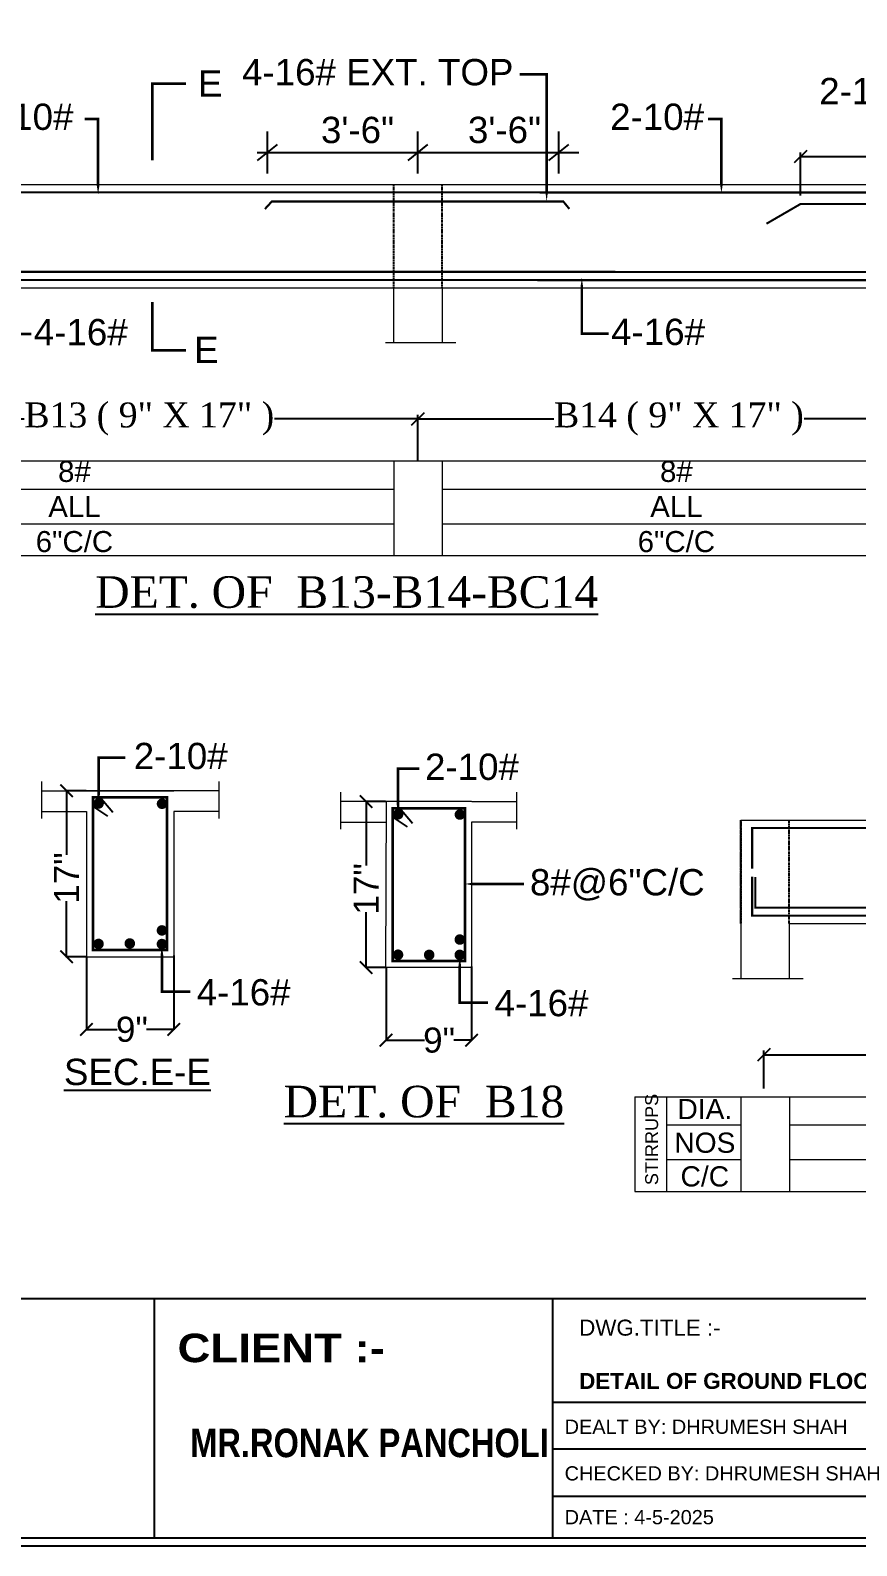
# Model space of a CAD drawing. Header units: millimetres. Extents: x 56222 to 120458, y -162468 to -121287.
# Drawn here: x 119548.5 to 119746.2, y -160497.8 to -160135.3 of the extents above; entities that cross this region are included whole.
import ezdxf

# ---------------------------------------------------------------- set-up
doc = ezdxf.new("R2010")
doc.units = ezdxf.units.MM
doc.header["$MEASUREMENT"] = 0
doc.header["$PDMODE"] = 35
doc.linetypes.add('DASHED2', pattern=[0.375, 0.25, -0.125])
doc.layers.get('Defpoints').update_dxf_attribs({"color": 220})
doc.layers.add('BASE', color=2, linetype='Continuous')
for name, color, linetype, lineweight in [('BM', 7, 'Continuous', 18), ('DIMENSION', 86, 'Continuous', 25), ('STEEL', 181, 'Continuous', 25), ('STR.TEXT.', 1, 'Continuous', 25), ('wall', 7, 'Continuous', 30)]:
    doc.layers.add(name, color=color, linetype=linetype, lineweight=lineweight)
doc.styles.add('Dime _ Feet only', font='arial.ttf', dxfattribs={"height": 0.23})
doc.styles.add('KIRAN', font='times.ttf')
doc.styles.add('S1', font='times.ttf', dxfattribs={"height": 6.5})
doc.styles.add('style2', font='arial.ttf', dxfattribs={"height": 6})
doc.styles.add('VINAY', font='swiss.ttf')
doc.linetypes.add('ZIGZAG', pattern='A,0.0001,-0.2,[131,ltypeshp.shx,S=0.2,R=0,X=-0.2,Y=0],-0.4,[131,ltypeshp.shx,S=0.2,R=180,X=0.2,Y=0],-0.2', length=0.8001)
doc.dimstyles.new('Dime _ Feet only', dxfattribs={"dimtxt": 0.23, "dimasz": 0.1, "dimexe": 0.1, "dimexo": 0.1, "dimgap": 0.06, "dimtad": 0, "dimlfac": 39.375, "dimrnd": 1, "dimzin": 1, "dimdsep": 46, "dimlunit": 4, "dimtxsty": 'Dime _ Feet only', "dimblk": 'ARCHTICK', "dimcen": 0, "dimdle": 0.1, "dimclrd": 256, "dimclre": 256, "dimazin": 0, "dimtfac": 1, "dimtofl": 0, "dimtmove": 0, "dimatfit": 3, "dimldrblk": 'ARCHTICK', "dimfxl": 4.5, "dimfrac": 1, "dimtolj": 1, "dimtzin": 0, "dimarcsym": 1})
doc.dimstyles.new('KIRAN', dxfattribs={"dimtxt": 4, "dimasz": 3, "dimexe": 1, "dimexo": 2, "dimgap": 1, "dimtad": 0, "dimdec": 1, "dimzin": 0, "dimdsep": 46, "dimlunit": 4, "dimtxsty": 'KIRAN', "dimblk": 'OBLIQUE', "dimcen": 6, "dimclrd": 11, "dimclre": 11, "dimclrt": 6, "dimadec": 0, "dimazin": 0, "dimtfac": 1, "dimtdec": 1, "dimtofl": 0, "dimtmove": 0, "dimatfit": 3, "dimfxl": 1, "dimtolj": 1, "dimtzin": 0, "dimarcsym": 0})

# ---------------------------------------------------------------- blocks, each defined once
blk = doc.blocks.new('_Oblique')
at = {"layer": 'wall', "color": 0, "lineweight": -2}
blk.add_line((-0.5, -0.5), (0.5, 0.5), dxfattribs=at)
blk = doc.blocks.new('*D444')
at = {"layer": 'Defpoints', "color": 0, "transparency": 16777216}
for p in [(119641.18, -160228.29), (119512.67, -160238.31), (119641.18, -160240.24)]:
    blk.add_point(p, dxfattribs=at)
at = {"layer": 'STEEL', "color": 11, "lineweight": -2, "transparency": 16777216}
for p, q in [((119512.67, -160236.31), (119512.67, -160227.29)), ((119512.67, -160228.29), (119546.96, -160228.29)), ((119641.18, -160228.29), (119606.89, -160228.29)), ((119641.18, -160238.24), (119641.18, -160227.29))]:
    blk.add_line(p, q, dxfattribs=at)
at = {"layer": 'STEEL', "color": 11, "lineweight": -2, "transparency": 16777216, "xscale": 3, "yscale": 3, "zscale": 3, "rotation": 180}
blk.add_blockref('_Oblique', (119512.67, -160228.29), dxfattribs=at)
at = {"layer": 'STEEL', "color": 11, "lineweight": -2, "transparency": 16777216, "xscale": 3, "yscale": 3, "zscale": 3}
blk.add_blockref('_Oblique', (119641.18, -160228.29), dxfattribs=at)
at = {"layer": 'STEEL', "color": 6, "lineweight": 25, "transparency": 16777216, "insert": (119576.93, -160228.29), "char_height": 6, "attachment_point": 5, "style": 'KIRAN'}
blk.add_mtext('\\A1;{\\H0.9962x;B13 ( 9" X 17" ) }', dxfattribs=at)
blk = doc.blocks.new('*D445')
at = {"layer": 'Defpoints', "color": 0, "transparency": 16777216}
for p in [(119641.18, -160228.29), (119641.18, -160240.24), (119766.17, -160240.31)]:
    blk.add_point(p, dxfattribs=at)
at = {"layer": 'STEEL', "color": 11, "lineweight": -2, "transparency": 16777216}
for p, q in [((119641.18, -160238.24), (119641.18, -160227.29)), ((119641.18, -160228.29), (119673.71, -160228.29)), ((119766.17, -160228.29), (119733.64, -160228.29)), ((119766.17, -160238.31), (119766.17, -160227.29))]:
    blk.add_line(p, q, dxfattribs=at)
at = {"layer": 'STEEL', "color": 11, "lineweight": -2, "transparency": 16777216, "xscale": 3, "yscale": 3, "zscale": 3, "rotation": 180}
blk.add_blockref('_Oblique', (119641.18, -160228.29), dxfattribs=at)
at = {"layer": 'STEEL', "color": 11, "lineweight": -2, "transparency": 16777216, "xscale": 3, "yscale": 3, "zscale": 3}
blk.add_blockref('_Oblique', (119766.17, -160228.29), dxfattribs=at)
at = {"layer": 'STEEL', "color": 6, "lineweight": 25, "transparency": 16777216, "insert": (119703.68, -160228.29), "char_height": 6, "attachment_point": 5, "style": 'KIRAN'}
blk.add_mtext('\\A1;{\\H0.9962x;B14 ( 9" X 17" ) }', dxfattribs=at)
blk = doc.blocks.new('*D447')
at = {"layer": 'Defpoints', "color": 0, "transparency": 16777216}
for p in [(119732.78, -160165.54), (119816.57, -160174.33), (119732.78, -160176.86)]:
    blk.add_point(p, dxfattribs=at)
at = {"layer": 'STEEL', "color": 11, "lineweight": -2, "transparency": 16777216}
for p, q in [((119732.78, -160174.86), (119732.78, -160164.54)), ((119732.78, -160165.54), (119765.65, -160165.54)), ((119816.57, -160165.54), (119783.69, -160165.54)), ((119816.57, -160172.33), (119816.57, -160164.54))]:
    blk.add_line(p, q, dxfattribs=at)
at = {"layer": 'STEEL', "color": 11, "lineweight": -2, "transparency": 16777216, "xscale": 3, "yscale": 3, "zscale": 3, "rotation": 180}
blk.add_blockref('_Oblique', (119732.78, -160165.54), dxfattribs=at)
at = {"layer": 'STEEL', "color": 11, "lineweight": -2, "transparency": 16777216, "xscale": 3, "yscale": 3, "zscale": 3}
blk.add_blockref('_Oblique', (119816.57, -160165.54), dxfattribs=at)
at = {"layer": 'STEEL', "color": 6, "lineweight": 25, "transparency": 16777216, "insert": (119774.67, -160165.54), "char_height": 6, "attachment_point": 5, "style": 'KIRAN'}
blk.add_mtext('\\A1;{\\H0.9962x;7\'-6"}', dxfattribs=at)
blk = doc.blocks.new('_ArchTick')
at = {"color": 0, "linetype": 'ByBlock', "const_width": 0.15}
blk.add_lwpolyline([(-0.5, -0.5), (0.5, 0.5)], dxfattribs=at)
blk = doc.blocks.new('*D459')
at = {"layer": 'Defpoints', "color": 0, "transparency": 16777216}
for p in [(119561.91, -160317.24), (119557.13, -160356.91), (119561.91, -160356.91)]:
    blk.add_point(p, dxfattribs=at)
at = {"layer": 'DIMENSION', "lineweight": -2, "transparency": 16777216}
for p, q in [((119561.81, -160317.24), (119557.03, -160317.24)), ((119557.13, -160317.14), (119557.13, -160332.54)), ((119557.13, -160357.01), (119557.13, -160343.66)), ((119561.81, -160356.91), (119557.03, -160356.91))]:
    blk.add_line(p, q, dxfattribs=at)
at = {"layer": 'DIMENSION', "lineweight": -2, "transparency": 16777216, "xscale": 3, "yscale": 3, "zscale": 3}
for p, rotation in [((119557.13, -160317.24), 90), ((119557.13, -160356.91), 270)]:
    blk.add_blockref('_ArchTick', p, dxfattribs=dict(at, rotation=rotation))
at = {"layer": 'DIMENSION', "color": 0, "transparency": 16777216, "insert": (119557.13, -160338.1), "char_height": 0.23, "attachment_point": 5, "rotation": 90, "style": 'Dime _ Feet only'}
blk.add_mtext('\\A1;{\\H26.09x;17"}', dxfattribs=at)
blk = doc.blocks.new('*D460')
at = {"layer": 'Defpoints', "color": 0, "transparency": 16777216}
for p in [(119561.91, -160356.91), (119582.77, -160356.55), (119582.77, -160374.31)]:
    blk.add_point(p, dxfattribs=at)
at = {"layer": 'DIMENSION', "lineweight": -2, "transparency": 16777216}
for p, q in [((119561.91, -160357.01), (119561.91, -160374.41)), ((119582.77, -160356.65), (119582.77, -160374.41)), ((119561.81, -160374.31), (119569.26, -160374.31)), ((119582.87, -160374.31), (119576.28, -160374.31))]:
    blk.add_line(p, q, dxfattribs=at)
at = {"layer": 'DIMENSION', "lineweight": -2, "transparency": 16777216, "xscale": 3, "yscale": 3, "zscale": 3, "rotation": 180}
blk.add_blockref('_ArchTick', (119561.91, -160374.31), dxfattribs=at)
at = {"layer": 'DIMENSION', "lineweight": -2, "transparency": 16777216, "xscale": 3, "yscale": 3, "zscale": 3}
blk.add_blockref('_ArchTick', (119582.77, -160374.31), dxfattribs=at)
at = {"layer": 'DIMENSION', "color": 0, "transparency": 16777216, "insert": (119572.77, -160374.31), "char_height": 0.23, "attachment_point": 5, "style": 'Dime _ Feet only'}
blk.add_mtext('\\A1;{\\H26.09x;9"}', dxfattribs=at)
blk = doc.blocks.new('*D461')
at = {"layer": 'Defpoints', "color": 0, "transparency": 16777216}
for p in [(119633.59, -160319.83), (119628.81, -160359.49), (119633.59, -160359.49)]:
    blk.add_point(p, dxfattribs=at)
at = {"layer": 'DIMENSION', "lineweight": -2, "transparency": 16777216}
for p, q in [((119633.49, -160319.83), (119628.71, -160319.83)), ((119628.81, -160319.73), (119628.81, -160335.13)), ((119628.81, -160359.59), (119628.81, -160346.24)), ((119633.49, -160359.49), (119628.71, -160359.49))]:
    blk.add_line(p, q, dxfattribs=at)
at = {"layer": 'DIMENSION', "lineweight": -2, "transparency": 16777216, "xscale": 3, "yscale": 3, "zscale": 3}
for p, rotation in [((119628.81, -160319.83), 90), ((119628.81, -160359.49), 270)]:
    blk.add_blockref('_ArchTick', p, dxfattribs=dict(at, rotation=rotation))
at = {"layer": 'DIMENSION', "color": 0, "transparency": 16777216, "insert": (119628.81, -160340.69), "char_height": 0.23, "attachment_point": 5, "rotation": 90, "style": 'Dime _ Feet only'}
blk.add_mtext('\\A1;{\\H26.09x;17"}', dxfattribs=at)
blk = doc.blocks.new('*D462')
at = {"layer": 'Defpoints', "color": 0, "transparency": 16777216}
for p in [(119633.59, -160359.5), (119654.05, -160359.14), (119654.05, -160376.9)]:
    blk.add_point(p, dxfattribs=at)
at = {"layer": 'DIMENSION', "lineweight": -2, "transparency": 16777216}
for p, q in [((119633.59, -160359.6), (119633.59, -160377)), ((119654.05, -160359.24), (119654.05, -160377)), ((119633.49, -160376.9), (119642.77, -160376.9)), ((119654.15, -160376.9), (119649.79, -160376.9))]:
    blk.add_line(p, q, dxfattribs=at)
at = {"layer": 'DIMENSION', "lineweight": -2, "transparency": 16777216, "xscale": 3, "yscale": 3, "zscale": 3, "rotation": 180}
blk.add_blockref('_ArchTick', (119633.59, -160376.9), dxfattribs=at)
at = {"layer": 'DIMENSION', "lineweight": -2, "transparency": 16777216, "xscale": 3, "yscale": 3, "zscale": 3}
blk.add_blockref('_ArchTick', (119654.05, -160376.9), dxfattribs=at)
at = {"layer": 'DIMENSION', "color": 0, "transparency": 16777216, "insert": (119646.28, -160376.9), "char_height": 0.23, "attachment_point": 5, "style": 'Dime _ Feet only'}
blk.add_mtext('\\A1;{\\H26.09x;9"}', dxfattribs=at)
blk = doc.blocks.new('*D463')
at = {"layer": 'Defpoints', "color": 0, "transparency": 16777216}
for p in [(119852.54, -160380.39), (119724.02, -160390.41), (119852.54, -160392.34)]:
    blk.add_point(p, dxfattribs=at)
at = {"layer": 'STEEL', "color": 11, "lineweight": -2, "transparency": 16777216}
for p, q in [((119724.02, -160388.41), (119724.02, -160379.39)), ((119724.02, -160380.39), (119758.31, -160380.39)), ((119852.54, -160380.39), (119818.24, -160380.39)), ((119852.54, -160390.34), (119852.54, -160379.39))]:
    blk.add_line(p, q, dxfattribs=at)
at = {"layer": 'STEEL', "color": 11, "lineweight": -2, "transparency": 16777216, "xscale": 3, "yscale": 3, "zscale": 3, "rotation": 180}
blk.add_blockref('_Oblique', (119724.02, -160380.39), dxfattribs=at)
at = {"layer": 'STEEL', "color": 11, "lineweight": -2, "transparency": 16777216, "xscale": 3, "yscale": 3, "zscale": 3}
blk.add_blockref('_Oblique', (119852.54, -160380.39), dxfattribs=at)
at = {"layer": 'STEEL', "color": 6, "lineweight": 25, "transparency": 16777216, "insert": (119788.28, -160380.39), "char_height": 6, "attachment_point": 5, "style": 'KIRAN'}
blk.add_mtext('\\A1;{\\H0.9962x;B19 ( 9" X 17" ) }', dxfattribs=at)

msp = doc.modelspace()

# ---------------------------------------------------------------- linework, layer by layer
for p, q in [((119605.20342, -160169.56001), (119605.20342, -160159.51763)), ((119641.23327, -160169.56001), (119641.23327, -160159.51763)), ((119674.94826, -160169.56001), (119674.94826, -160159.51763)), ((119602.82153, -160166.47568), (119607.58531, -160162.60196)), ((119638.85138, -160166.47568), (119643.61516, -160162.60196)), ((119672.56637, -160166.47568), (119677.33015, -160162.60196)), ((119602.75383, -160164.53882), (119679.71271, -160164.53882)), ((119565.12727, -160318.69788), (119568.21448, -160322.36577)), ((119563.34193, -160320.90205), (119566.92809, -160323.25935)), ((119635.023, -160323.48682), (119638.60915, -160325.84412)), ((119636.80833, -160321.28264), (119639.89554, -160324.95054)), ((119331.79998, -160438.65076), (120283.27437, -160438.65076)), ((119578.0945, -160438.65076), (119578.0945, -160495.89594)), ((119673.49727, -160495.89594), (119673.49727, -160438.65076)), ((119673.49727, -160495.89594), (119673.49727, -160438.65076)), ((119673.49727, -160495.89594), (119673.49727, -160446.50743)), ((119673.49727, -160495.89594), (119673.49727, -160446.50743)), ((119938.15884, -160463.54656), (119673.49727, -160463.54656)), ((119938.15884, -160474.70632), (119673.49727, -160474.70632)), ((119938.15884, -160486.06467), (119673.49727, -160486.06467))]:
    msp.add_line(p, q)
for points in [[(119329.88808, -160497.80785), (120285.18627, -160497.80785), (120285.18627, -159821.22438), (119329.88808, -159821.22438)], [(119331.79998, -160495.89594), (120283.27437, -160495.89594), (120283.27437, -159823.13628), (119331.79998, -159823.13628)]]:
    msp.add_lwpolyline(points, close=True)
for points in [[(119672.02147, -160176.28524, 0, 1.88738, 0), (119672.02147, -160169.12459, 0.62913, 0.62913, 0), (119672.02147, -160145.82379, 0.62913, 0.62913, 0), (119665.59745, -160145.82379, 0.62913, 0.62913, 0)], [(119564.67796, -160174.58542, 0, 1.88738, 0), (119564.67796, -160168.13637, 0.62913, 0.62913, 0), (119564.67796, -160156.53508, 0.62913, 0.62913, 0), (119561.46595, -160156.53508, 0.62913, 0.62913, 0)], [(119713.84822, -160174.26197, 0, 1.88738, 0), (119713.84822, -160168.13637, 0.62913, 0.62913, 0), (119713.84822, -160156.53508, 0.62913, 0.62913, 0), (119710.63621, -160156.53508, 0.62913, 0.62913, 0)], [(119542.28024, -160194.64502, 0, 1.88738, 0), (119542.28024, -160201.09407, 0.62913, 0.62913, 0), (119542.28024, -160207.95357, 0.62913, 0.62913, 0), (119548.70426, -160207.95357, 0.62913, 0.62913, 0)], [(119680.44102, -160194.57785, 0, 1.88738, 0), (119680.44102, -160201.02689, 0.62913, 0.62913, 0), (119680.44102, -160207.8864, 0.62913, 0.62913, 0), (119686.86504, -160207.8864, 0.62913, 0.62913, 0)], [(119564.79979, -160320.25949, 0, 1.88738, 0), (119564.79979, -160313.81044, 0.62913, 0.62913, 0), (119564.79979, -160309.32273, 0.62913, 0.62913, 0), (119571.16615, -160309.32273, 0.62913, 0.62913, 0)], [(119636.48086, -160322.84426, 0, 1.88738, 0), (119636.48086, -160316.39521, 0.62913, 0.62913, 0), (119636.48086, -160311.90749, 0.62913, 0.62913, 0), (119641.51668, -160311.90749, 0.62913, 0.62913, 0)], [(119652.44725, -160339.51948, 0, 1.88738, 0), (119657.8959, -160339.51948, 0.62913, 0.62913, 0), (119661.58533, -160339.51948, 0.62913, 0.62913, 0), (119666.62115, -160339.51948, 0.62913, 0.62913, 0)], [(119579.9502, -160354.37767, 0, 1.88738, 0), (119579.9502, -160360.82672, 0.62913, 0.62913, 0), (119579.9502, -160365.31444, 0.62913, 0.62913, 0), (119586.72958, -160365.31444, 0.62913, 0.62913, 0)], [(119651.23263, -160356.96244, 0, 1.88738, 0), (119651.23263, -160363.41149, 0.62913, 0.62913, 0), (119651.23263, -160367.89921, 0.62913, 0.62913, 0), (119658.01201, -160367.89921, 0.62913, 0.62913, 0)]]:
    msp.add_lwpolyline(points, format="xyseb")
at = {"const_width": 0.62913}
for points in [[(119585.67574, -160148.09481), (119577.63603, -160148.09481), (119577.63603, -160166.40166)], [(119585.67574, -160211.88636), (119577.63603, -160211.88636), (119577.63603, -160200.31097)]]:
    msp.add_lwpolyline(points, dxfattribs=at)
at = {"layer": 'BASE', "linetype": 'DASHED2'}
for p, q in [((119635.43367, -160196.90778), (119635.43367, -160172.16218)), ((119647.03287, -160196.90778), (119647.03287, -160172.16218)), ((119647.03287, -160196.90778), (119647.03287, -160172.16218)), ((119718.48252, -160349.0029), (119718.48252, -160324.25729)), ((119718.48252, -160349.0029), (119718.48252, -160324.25729)), ((119718.48252, -160349.0029), (119718.48252, -160324.25729)), ((119718.52299, -160324.25729), (119718.52299, -160349.0029)), ((119718.52299, -160349.0029), (119718.52299, -160324.25729)), ((119718.52299, -160324.25729), (119718.52299, -160349.0029)), ((119718.52299, -160349.0029), (119718.52299, -160324.25729)), ((119730.08172, -160349.0029), (119730.08172, -160324.25729)), ((119730.08172, -160349.0029), (119730.08172, -160324.25729)), ((119730.08172, -160349.0029), (119730.08172, -160324.25729))]:
    msp.add_line(p, q, dxfattribs=at)
at = {"layer": 'BASE', "linetype": 'DASHED2', "ltscale": 12}
msp.add_line((119718.52299, -160349.0029), (119718.52299, -160324.25729), dxfattribs=at)
at = {"layer": 'BM', "linetype": 'ByBlock'}
for p, q in [((119507.17051, -160172.16218), (119816.56804, -160172.16218)), ((119518.72924, -160196.90778), (119816.56804, -160196.90778)), ((119635.3932, -160196.90778), (119635.3932, -160210.02003)), ((119646.9924, -160196.90778), (119646.9924, -160210.02003)), ((119647.05307, -160196.90778), (119647.03287, -160196.90778)), ((119507.17051, -160238.31346), (119816.56804, -160238.31346)), ((119635.43367, -160238.31346), (119635.43367, -160260.96198)), ((119647.03287, -160238.31346), (119647.03287, -160260.96198)), ((119647.03287, -160238.31346), (119647.03287, -160260.96198)), ((119647.03287, -160238.31346), (119647.03287, -160260.96198)), ((119518.76971, -160245.03844), (119635.43367, -160245.03844)), ((119647.03287, -160245.03844), (119759.96725, -160245.03844)), ((119635.43367, -160253.45134), (119518.76971, -160253.45134)), ((119759.96725, -160253.45134), (119647.03287, -160253.45134)), ((119507.17051, -160260.96198), (119816.56804, -160260.96198)), ((119551.11114, -160314.97557), (119551.11114, -160323.82685)), ((119593.56326, -160314.97557), (119593.56326, -160323.82685)), ((119622.69221, -160317.56034), (119622.69221, -160326.41161)), ((119633.38764, -160319.82643), (119622.69221, -160319.82643)), ((119654.15026, -160319.82643), (119664.84569, -160319.82643)), ((119664.84569, -160317.56034), (119664.84569, -160326.41161)), ((119622.69221, -160324.75191), (119633.48764, -160324.75191)), ((119664.84569, -160324.75191), (119654.05026, -160324.75191)), ((119718.52299, -160324.25729), (120027.92052, -160324.25729)), ((119718.52299, -160324.25729), (119718.52299, -160349.0029)), ((119718.52299, -160349.0029), (119718.48252, -160349.0029)), ((119718.48252, -160349.0029), (119718.48252, -160362.11514)), ((119730.08172, -160349.0029), (120027.92052, -160349.0029)), ((119730.08172, -160349.0029), (119730.08172, -160362.11514)), ((119561.90658, -160356.91257), (119582.76782, -160356.91257)), ((119693.14415, -160390.40857), (119718.52299, -160390.40857)), ((119693.14415, -160390.40857), (119693.14415, -160413.0571)), ((119700.71777, -160390.61302), (119700.71777, -160413.0571)), ((119718.52299, -160390.40857), (120027.92052, -160390.40857)), ((119718.52299, -160390.40857), (119718.52299, -160413.0571)), ((119718.52299, -160390.40857), (119718.52299, -160413.0571)), ((119718.52299, -160390.40857), (119718.52299, -160413.0571)), ((119718.52299, -160390.40857), (119718.52299, -160413.0571)), ((119718.52299, -160390.40857), (119718.52299, -160413.0571)), ((119718.52299, -160390.40857), (119718.52299, -160413.0571)), ((119718.52299, -160390.40857), (119718.52299, -160413.0571)), ((119718.52299, -160390.40857), (119718.52299, -160413.0571)), ((119718.52299, -160390.40857), (119718.52299, -160413.0571)), ((119718.52299, -160390.40857), (119718.52299, -160413.0571)), ((119718.52299, -160390.40857), (119718.52299, -160413.0571)), ((119718.52299, -160390.40857), (119718.52299, -160413.0571)), ((119718.52299, -160390.40857), (119718.52299, -160413.0571)), ((119718.52299, -160390.40857), (119718.52299, -160413.0571)), ((119718.52299, -160390.40857), (119718.52299, -160413.0571)), ((119718.52299, -160390.40857), (119718.52299, -160413.0571)), ((119718.52299, -160390.40857), (119718.52299, -160413.0571)), ((119718.52299, -160390.40857), (119718.52299, -160413.0571)), ((119718.52299, -160390.40857), (119718.52299, -160413.0571)), ((119718.52299, -160390.40857), (119718.52299, -160413.0571)), ((119718.52299, -160390.40857), (119718.52299, -160413.0571)), ((119718.52299, -160390.40857), (119718.52299, -160413.0571)), ((119718.52299, -160390.40857), (119718.52299, -160413.0571)), ((119718.52299, -160390.40857), (119718.52299, -160413.0571)), ((119718.52299, -160390.40857), (119718.52299, -160413.0571)), ((119718.52299, -160390.40857), (119718.52299, -160413.0571)), ((119718.52299, -160390.40857), (119718.52299, -160413.0571)), ((119718.52299, -160390.40857), (119718.52299, -160413.0571)), ((119718.52299, -160390.40857), (119718.52299, -160413.0571)), ((119718.52299, -160390.40857), (119718.52299, -160413.0571)), ((119718.52299, -160390.40857), (119718.52299, -160413.0571)), ((119718.52299, -160390.40857), (119718.52299, -160413.0571)), ((119718.52299, -160390.40857), (119718.52299, -160413.0571)), ((119718.52299, -160390.40857), (119718.52299, -160413.0571)), ((119718.52299, -160390.40857), (119718.52299, -160413.0571)), ((119718.52299, -160390.40857), (119718.52299, -160413.0571)), ((119718.52299, -160390.40857), (119718.52299, -160413.0571)), ((119718.52299, -160390.40857), (119718.52299, -160413.0571)), ((119718.52299, -160390.40857), (119718.52299, -160413.05709)), ((119718.52299, -160390.40857), (119718.52299, -160413.0571)), ((119718.52299, -160390.40857), (119718.52299, -160413.0571)), ((119718.52299, -160390.40857), (119718.52299, -160413.0571)), ((119718.52299, -160390.40857), (119718.52299, -160413.0571)), ((119718.52299, -160390.40857), (119718.52299, -160413.0571)), ((119718.52299, -160390.40857), (119718.52299, -160413.0571)), ((119718.52299, -160390.40857), (119718.52299, -160413.0571)), ((119718.52299, -160390.40857), (119718.52299, -160413.0571)), ((119718.52299, -160390.40857), (119718.52299, -160413.0571)), ((119718.52299, -160390.40857), (119718.52299, -160413.0571)), ((119718.52299, -160390.40857), (119718.52299, -160413.0571)), ((119718.52299, -160390.40857), (119718.52299, -160413.0571)), ((119718.52299, -160390.40857), (119718.52299, -160413.0571)), ((119718.52299, -160390.40857), (119718.52299, -160413.0571)), ((119718.52299, -160390.40857), (119718.52299, -160413.0571)), ((119718.52299, -160390.40857), (119718.52299, -160413.0571)), ((119718.52299, -160390.40857), (119718.52299, -160413.0571)), ((119718.52299, -160390.40857), (119718.52299, -160413.0571)), ((119718.52299, -160390.40857), (119718.52299, -160413.0571)), ((119718.52299, -160390.40857), (119718.52299, -160413.0571)), ((119718.52299, -160390.40857), (119718.52299, -160413.0571)), ((119718.52299, -160390.40857), (119718.52299, -160413.0571)), ((119718.52299, -160390.40857), (119718.52299, -160413.0571)), ((119718.52299, -160390.40857), (119718.52299, -160413.0571)), ((119718.52299, -160390.40857), (119718.52299, -160413.0571)), ((119718.52299, -160390.40857), (119718.52299, -160413.0571)), ((119718.52299, -160390.40857), (119718.52299, -160413.0571)), ((119718.52299, -160390.40857), (119718.52299, -160413.0571)), ((119718.52299, -160390.40857), (119718.52299, -160413.0571)), ((119718.52299, -160390.40857), (119718.52299, -160413.0571)), ((119718.52299, -160390.40857), (119718.52299, -160413.0571)), ((119718.52299, -160390.40857), (119718.52299, -160413.0571)), ((119718.52299, -160390.40857), (119718.52299, -160413.0571)), ((119718.52299, -160390.40857), (119718.52299, -160413.0571)), ((119718.52299, -160390.40857), (119718.52299, -160413.0571)), ((119718.52299, -160390.40857), (119718.52299, -160413.0571)), ((119718.52299, -160390.40857), (119718.52299, -160413.0571)), ((119718.52299, -160390.40857), (119718.52299, -160413.0571)), ((119718.52299, -160390.40857), (119718.52299, -160413.05709)), ((119730.12219, -160390.40857), (119730.12219, -160413.0571)), ((119700.71777, -160397.13356), (119718.52299, -160397.13356)), ((119718.52299, -160397.13356), (119718.52299, -160397.13356)), ((119730.12219, -160397.13356), (119846.78615, -160397.13356)), ((119718.52299, -160405.54645), (119700.71777, -160405.54645)), ((119718.52299, -160405.54645), (119718.52299, -160405.54645)), ((119846.78615, -160405.54645), (119730.12219, -160405.54645)), ((119693.14415, -160413.0571), (119718.52299, -160413.0571)), ((119718.52299, -160413.0571), (120027.92052, -160413.05709))]:
    msp.add_line(p, q, dxfattribs=at)
at = {"layer": 'BM', "linetype": 'ZIGZAG', "ltscale": 3}
for p, q in [((119633.44183, -160210.02003), (119650.30717, -160210.02003)), ((119716.53114, -160362.11514), (119733.39649, -160362.11514))]:
    msp.add_line(p, q, dxfattribs=at)
at = {"layer": 'BM'}
for q in [(119718.52299, -160413.0571), (119718.52299, -160413.0571), (119718.52299, -160413.0571), (119718.52299, -160413.0571), (119718.52299, -160413.0571), (119718.52299, -160413.0571), (119718.52299, -160412.22141), (119718.52299, -160413.0571), (119718.52299, -160413.0571), (119718.52299, -160413.0571), (119718.52299, -160413.0571), (119718.52299, -160413.0571), (119718.52299, -160413.0571), (119718.52299, -160412.22141)]:
    msp.add_line((119718.52299, -160390.40857), q, dxfattribs=at)
at = {"layer": 'BM', "linetype": 'ByBlock'}
for points in [[(119551.11114, -160317.24167), (119582.76782, -160317.24167)], [(119593.56326, -160317.24167), (119561.90658, -160317.24167)], [(119654.05026, -160319.82643), (119633.48764, -160319.82643)], [(119633.58764, -160319.82643), (119633.48764, -160359.49469)], [(119551.11114, -160322.16714), (119561.90658, -160322.16714), (119561.90658, -160356.90992)], [(119561.90658, -160322.16714), (119561.90658, -160356.90992)], [(119593.56326, -160322.16714), (119582.76782, -160322.16714), (119582.76782, -160356.90992)], [(119582.76782, -160322.16714), (119582.76782, -160356.90992)], [(119654.05026, -160324.75191), (119654.05026, -160359.49469), (119633.58764, -160359.49469)]]:
    msp.add_lwpolyline(points, dxfattribs=at)
at = {"layer": 'STEEL'}
for points, const_width in [([(119509.84556, -160183.74726), (119509.84556, -160174.04955), (119814.07053, -160174.1438), (119814.07053, -160184.25794)], 0.5033), ([(119604.59603, -160178.0684), (119606.25681, -160176.25249), (119676.00165, -160176.25249), (119677.45495, -160178.03445)], 0.5033), ([(119811.46533, -160184.34725), (119811.46533, -160176.86027), (119732.77567, -160176.86026), (119724.63253, -160181.57817)], 0.5033), ([(119509.84556, -160185.69736), (119509.84556, -160195.02041), (119814.22545, -160195.11466), (119814.22545, -160186.03764)], 0.5033), ([(119510.62036, -160185.74965), (119510.62036, -160193.0732), (119768.81091, -160193.11416), (119768.81091, -160186.03764)], 0.5033), ([(119563.47939, -160318.81448), (119581.19501, -160318.81448), (119581.19501, -160355.33711), (119563.47939, -160355.33711), (119563.47939, -160318.81448)], 0.62913), ([(119635.16046, -160321.39925), (119652.47744, -160321.39925), (119652.47744, -160357.92187), (119635.16046, -160357.92187), (119635.16046, -160321.39925)], 0.62913), ([(119721.19803, -160335.84238), (119721.19803, -160326.14467), (120025.42301, -160326.23892), (120025.42301, -160336.35305)], 0.5033), ([(119721.19803, -160337.79248), (119721.19803, -160347.11552), (120025.57793, -160347.20977), (120025.57793, -160338.13275)], 0.5033), ([(119721.97284, -160337.84477), (119721.97284, -160345.16832), (119980.16339, -160345.20927), (119980.16339, -160338.13275)], 0.5033)]:
    msp.add_lwpolyline(points, dxfattribs=dict(at, const_width=const_width))
at = {"layer": 'STEEL', "const_width": 1.25825}
for points in [[(119564.17067, -160320.25949, 1), (119565.42892, -160320.25949, 1)], [(119579.3493, -160320.33156, 1), (119580.60756, -160320.33156, 1)], [(119635.85173, -160322.84426, 1), (119637.10998, -160322.84426, 1)], [(119650.63174, -160322.91633, 1), (119651.88999, -160322.91633, 1)], [(119564.14777, -160353.8569, -1), (119565.40602, -160353.8569, -1)], [(119571.63694, -160353.75467, -1), (119572.89519, -160353.75467, -1)], [(119579.32641, -160350.62603, -1), (119580.58466, -160350.62603, -1)], [(119579.32641, -160353.89447, -1), (119580.58466, -160353.89447, -1)], [(119650.60884, -160352.81373, -1), (119651.86709, -160352.81373, -1)], [(119635.82883, -160356.44167, -1), (119637.08708, -160356.44167, -1)], [(119643.28111, -160356.47923, -1), (119644.53936, -160356.47923, -1)], [(119650.60884, -160356.47923, -1), (119651.86709, -160356.47923, -1)]]:
    msp.add_lwpolyline(points, format="xyb", close=True, dxfattribs=at)

# ---------------------------------------------------------------- texts
at = {"attachment_point": 1, "style": 'style2'}
for s, insert, char_height, width in [('{\\fArial Black|b0|i0|c0|p34;\\C7;CLIENT :-\\P\\P \\fSwis721 Cn BT|b1|i0|c0|p34;\\C5;MR.RONAK PANCHOLI}', (119583.69185, -160447.09616), 6.8140193, 312.8379882), ('{\\fArial CE|b0|i0|c0|p34;\\C7;DWG.TITLE :-\\P\\P\\fArial CE|b1|i0|c0|p34;DETAIL OF GROUND FLOOR SLAB & BEAM}', (119679.81737, -160443.73687), 3.8238043, 199.7699926)]:
    msp.add_mtext(s, dxfattribs=dict(at, insert=insert, char_height=char_height, width=width))
at = {"char_height": 3.4070096, "attachment_point": 1, "style": 'style2'}
for s, width, insert in [('{\\fArial CE|b0|i0|c0|p34;DEALT BY: DHRUMESH SHAH}', 76.7028168, (119676.33394, -160467.64445)), ('{\\fArial CE|b0|i0|c0|p34;CHECKED BY: DHRUMESH SHAH}', 100.7119288, (119676.33394, -160478.80421)), ('\\pi-13.62804,l13.62804,t13.62804;{\\fArial CE|b0|i0|c0|p34;DATE : 4-5-2025}', 56.0521865, (119676.33394, -160489.27566))]:
    msp.add_mtext_dynamic_manual_height_columns(s, width=width, gutter_width=11.15276, heights=[0], dxfattribs=dict(at, insert=insert))
at = {"layer": 'STR.TEXT.', "style": 'VINAY'}
msp.add_text('STIRRUPS', height=3.092278, rotation=90, dxfattribs=at).set_placement((119698.69645, -160411.5565))
for s, insert, char_height, width, attachment_point in [('4-16# EXT. TOP', (119664.08428, -160142.17341), 6.291256, 71.2327464, 3), ('E', (119588.57689, -160144.89385), 6.29126, 71.2327464, 1), ('2-10#+3-16#', (119787.33625, -160146.7018), 6.291256, 68.673227, 3), ('2-10#', (119558.77834, -160152.84809), 6.291256, 78.7327464, 3), ('2-10#', (119709.69134, -160152.84809), 6.291256, 78.6713865, 3), ('3\'-6"', (119618.01273, -160156.00086), 6.291256, 71.2327464, 1), ('3\'-6"', (119653.18831, -160155.9941), 6.291256, 71.2327464, 1), ('4-16#', (119687.44743, -160204.30011), 6.291256, 96.2309059, 1), ('4-16#', (119549.28665, -160204.36729), 6.291256, 86.2327464, 1), ('E', (119587.65156, -160208.61806), 6.29126, 71.2327464, 1), ('8#\\PALL\\P6"C/C', (119559.01318, -160238.31346), 5.033005, 125.0487853, 2), ('8#\\PALL\\P6"C/C', (119703.06627, -160238.31346), 5.033005, 133.1236989, 2), ('2-10#', (119573.21422, -160305.75813), 6.291256, 64.9682409, 1), ('2-10#', (119642.91356, -160308.3429), 6.291256, 64.9682409, 1), ('8#@6"C/C', (119668.01803, -160335.95489), 6.291256, 64.9682409, 1), ('4-16#', (119588.26739, -160362.28137), 6.291256, 86.2327464, 1), ('4-16#', (119659.54983, -160364.86613), 6.291256, 86.2327464, 1), ('{\\LSEC.E-E}', (119556.49959, -160381.32919), 6.291256, 69.9906741, 1), ('DIA.\\PNOS\\PC/C', (119709.88081, -160390.93798), 4.831685, 68.3834365, 2)]:
    msp.add_mtext(s, dxfattribs=dict(at, insert=insert, char_height=char_height, width=width, attachment_point=attachment_point))
at = {"layer": 'STR.TEXT.', "char_height": 7.5495072, "attachment_point": 2, "style": 'S1'}
for s, insert in [('{\\LDET. OF  B13-B14-BC14}', (119624.17612, -160265.90474)), ('{\\LDET. OF  B18}', (119642.66665, -160387.78855))]:
    msp.add_mtext(s, dxfattribs=dict(at, insert=insert))

# ---------------------------------------------------------------- dimensions: what is measured, and where the dimension line sits
at = {"layer": 'DIMENSION'}
for base, p1, p2, picture, middle in [((119557.13094, -160356.90992), (119561.90658, -160317.24167), (119561.90658, -160356.90992), '*D459', (119557.13094, -160338.10185)), ((119628.812, -160359.49469), (119633.58764, -160319.82643), (119633.58764, -160359.49469), '*D461', (119628.812, -160340.68662))]:
    dim = msp.add_linear_dim(base=base, p1=p1, p2=p2, angle=90, text='{\\H26.09x;17"}', dimstyle='Dime _ Feet only', override={"dimtxt": 3, "dimasz": 3, "dimpost": '\\X'}, dxfattribs=at)
    dim.commit()
    dim.dimension.update_dxf_attribs({"geometry": picture, "text_midpoint": middle, "dimtype": 160})
for base, p1, p2, picture, middle in [((119582.76782, -160374.31128), (119561.90658, -160356.91257), (119582.76782, -160356.55035), '*D460', (119572.77094, -160374.31128)), ((119654.05026, -160376.89605), (119633.58764, -160359.49733), (119654.05026, -160359.13512), '*D462', (119646.27736, -160376.89605))]:
    dim = msp.add_linear_dim(base=base, p1=p1, p2=p2, text='{\\H26.09x;9"}', dimstyle='Dime _ Feet only', override={"dimtxt": 3, "dimasz": 3, "dimpost": '\\X'}, dxfattribs=at)
    dim.commit()
    dim.dimension.update_dxf_attribs({"geometry": picture, "text_midpoint": middle, "dimtype": 160})
at = {"layer": 'STEEL', "lineweight": 25}
for base, p1, p2, text, picture, middle in [((119732.77567, -160165.53679), (119816.56804, -160174.33263), (119732.77567, -160176.86026), '{\\H0.9962x;7\'-6"}', '*D447', (119774.67185, -160165.53679)), ((119641.18302, -160228.29109), (119766.16892, -160240.31121), (119641.18302, -160240.24436), '{\\H0.9962x;B14 ( 9" X 17" ) }', '*D445', (119703.67597, -160228.29109))]:
    dim = msp.add_linear_dim(base=base, p1=p1, p2=p2, angle=180, text=text, dimstyle='KIRAN', override={"dimtxt": 6}, dxfattribs=at)
    dim.commit()
    dim.dimension.update_dxf_attribs({"geometry": picture, "text_midpoint": middle})
for base, p1, p2, text, picture, middle in [((119641.18302, -160228.29109), (119512.66789, -160238.31346), (119641.18302, -160240.24436), '{\\H0.9962x;B13 ( 9" X 17" ) }', '*D444', (119576.92545, -160228.29109)), ((119852.5355, -160380.38621), (119724.02036, -160390.40857), (119852.5355, -160392.33948), '{\\H0.9962x;B19 ( 9" X 17" ) }', '*D463', (119788.27793, -160380.38621))]:
    dim = msp.add_linear_dim(base=base, p1=p1, p2=p2, text=text, dimstyle='KIRAN', override={"dimtxt": 6}, dxfattribs=at)
    dim.commit()
    dim.dimension.update_dxf_attribs({"geometry": picture, "text_midpoint": middle})

doc.saveas('drawing.dxf')
